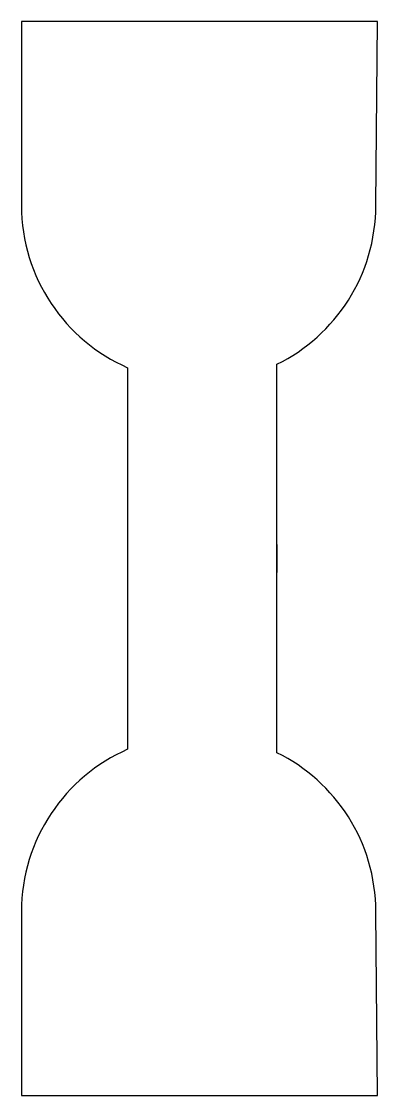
# Model space of a CAD drawing. Header units: centimetres. Extents: x -3.1 to 3.1, y -9.4 to 9.4.
import ezdxf

# ---------------------------------------------------------------- set-up
doc = ezdxf.new("R2010")
doc.units = ezdxf.units.CM
doc.header["$MEASUREMENT"] = 0
doc.layers.add('Camada 1', color=7, linetype='Continuous')

msp = doc.modelspace()

# ---------------------------------------------------------------- linework, layer by layer
at = {"layer": 'Camada 1'}
msp.add_open_spline([(1.35956, 0.24528), (1.35956, 0.24528), (1.35956, -3.4078), (1.35956, -3.4078), (1.35956, -3.4078), (2.38794, -3.91517), (3.09536, -4.97424), (3.09536, -6.19857), (3.09536, -6.19857), (3.09536, -6.19857), (3.12486, -9.42434), (3.12486, -9.42434), (3.12486, -9.42434), (3.12486, -9.42434), (-3.12489, -9.42434), (-3.12489, -9.42434), (-3.12489, -9.42434), (-3.12489, -9.42434), (-3.12489, -6.19857), (-3.12489, -6.19857), (-3.12489, -6.19857), (-3.12489, -4.92476), (-2.35916, -3.82983), (-1.26286, -3.34898), (-1.26286, -3.34898), (-1.26286, -3.34898), (-1.26286, 0.00001), (-1.26286, 0.00001), (-1.26286, 0.00001), (-1.26286, 0.00001), (-1.26286, 3.34898), (-1.26286, 3.34898), (-1.26286, 3.34898), (-2.35916, 3.82983), (-3.12489, 4.92476), (-3.12489, 6.19857), (-3.12489, 6.19857), (-3.12489, 6.19857), (-3.12489, 9.42434), (-3.12489, 9.42434), (-3.12489, 9.42434), (-3.12489, 9.42434), (3.12489, 9.42434), (3.12489, 9.42434), (3.12489, 9.42434), (3.12489, 9.42434), (3.09539, 6.19857), (3.09539, 6.19857), (3.09539, 6.19857), (3.09539, 4.97426), (2.38797, 3.91519), (1.35959, 3.4078), (1.35959, 3.4078), (1.35959, 3.4078), (1.35959, -0.24528), (1.35959, -0.24528), (1.35959, -0.24528), (1.35959, -0.24528), (1.35959, 0.24528), (1.35959, 0.24528), (1.35959, 0.24528), (1.35959, 0.24528), (1.35956, 0.24528), (1.35956, 0.24528)], degree=3, knots=[0, 0, 0, 0, 0.05882353, 0.05882353, 0.05882353, 0.05882353, 0.11764706, 0.11764706, 0.11764706, 0.11764706, 0.17647059, 0.17647059, 0.17647059, 0.17647059, 0.23529412, 0.23529412, 0.23529412, 0.23529412, 0.29411765, 0.29411765, 0.29411765, 0.29411765, 0.35294118, 0.35294118, 0.35294118, 0.35294118, 0.41176471, 0.41176471, 0.41176471, 0.41176471, 0.47058824, 0.47058824, 0.47058824, 0.47058824, 0.52941176, 0.52941176, 0.52941176, 0.52941176, 0.58823529, 0.58823529, 0.58823529, 0.58823529, 0.64705882, 0.64705882, 0.64705882, 0.64705882, 0.70588235, 0.70588235, 0.70588235, 0.70588235, 0.76470588, 0.76470588, 0.76470588, 0.76470588, 0.82352941, 0.82352941, 0.82352941, 0.82352941, 0.88235294, 0.88235294, 0.88235294, 0.88235294, 1, 1, 1, 1], dxfattribs=at)

doc.saveas('drawing.dxf')
